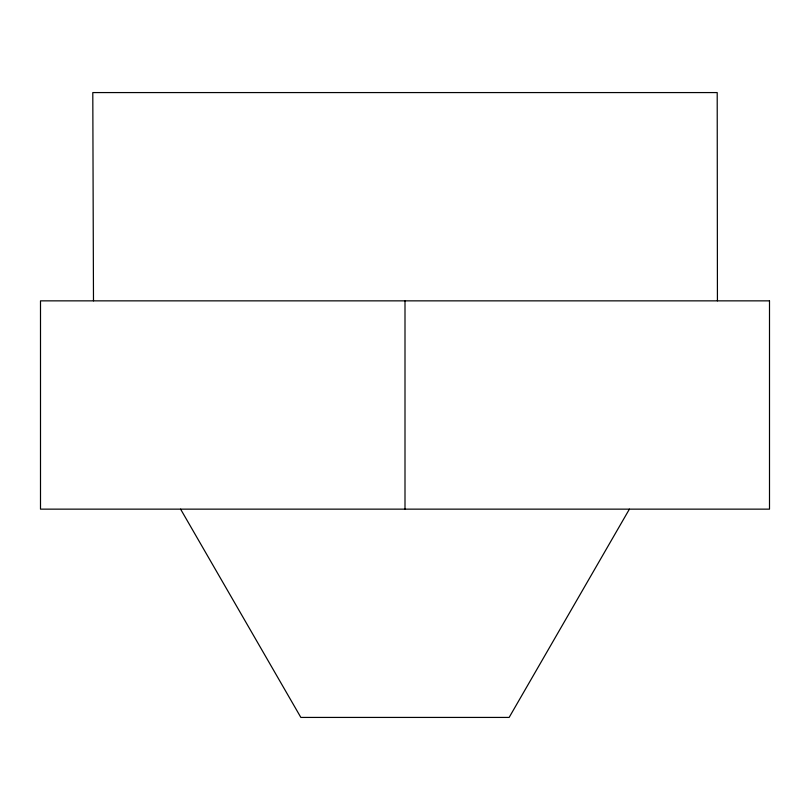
<?xml version="1.0" encoding="UTF-8"?>
<svg xmlns="http://www.w3.org/2000/svg" width="810" height="810" viewBox="0 0 810 810"><rect width="100%" height="100%" fill="white"/><g stroke="black" fill="none" stroke-linecap="round" stroke-linejoin="round"><path stroke-width="1.21" d="M629.4 509.146L509.146 717.427L300.854 717.427L180.6 509.146M93.484 300.854L92.796 92.573L717.204 92.573L717.427 300.854M405 300.854L405 509.146M769.5 300.854L40.5 300.854L40.5 509.146L769.5 509.146L769.5 300.854"/></g></svg>
